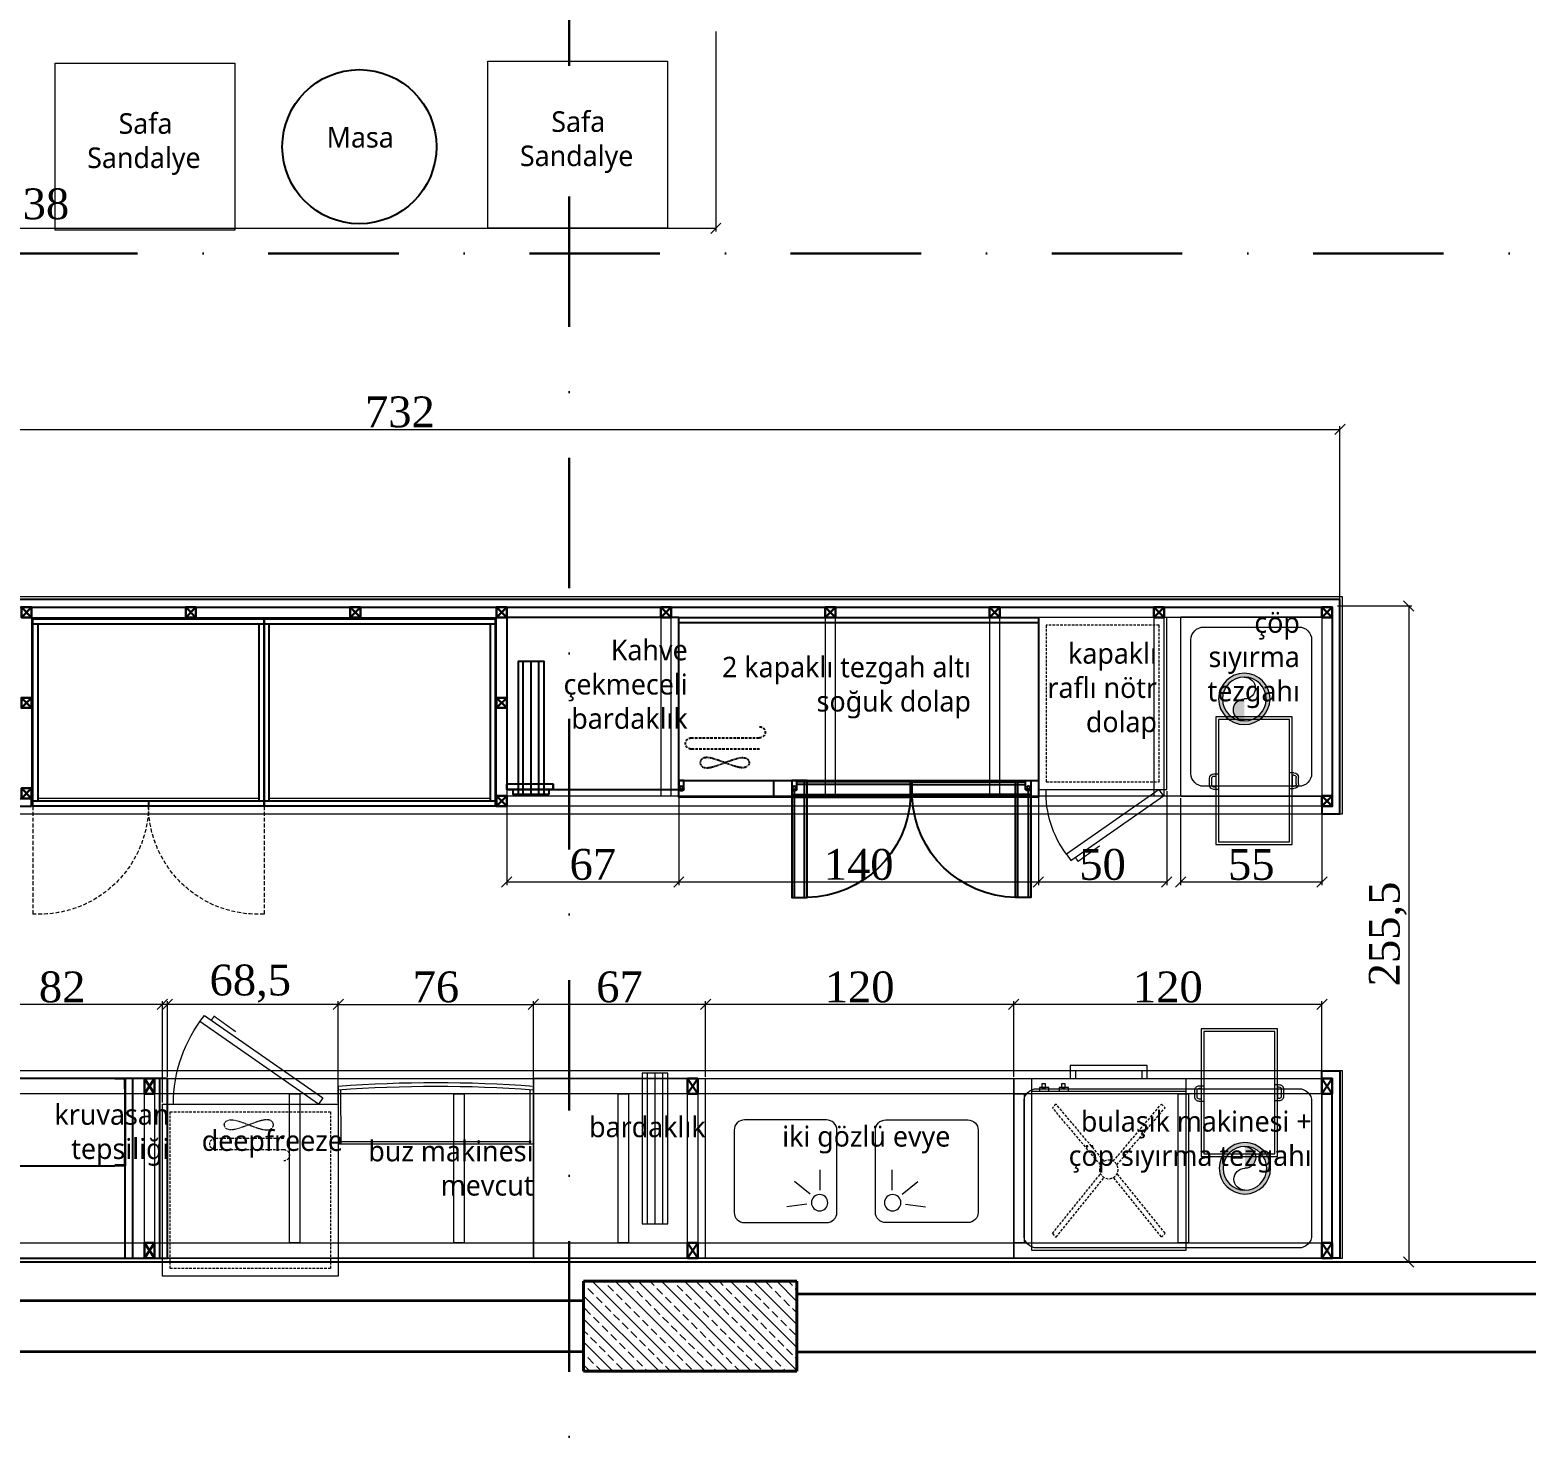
# Model space of a CAD drawing. Header units: millimetres. Extents: x 61675 to 66977, y 9453 to 12371.
# Drawn here: x 62778 to 63361, y 10105 to 10654 of the extents above; entities that cross this region are included whole.
import ezdxf

# ---------------------------------------------------------------- set-up
doc = ezdxf.new("R2010")
doc.units = ezdxf.units.MM
doc.header["$LTSCALE"] = 2
doc.header["$PDMODE"] = 2
for name, pattern in [('DASHDOTX2', [50.8, 25.4, -12.7, 0, -12.7]), ('DASHED', [0.75, 0.5, -0.25]), ('HIDDEN', [0.375, 0.25, -0.125])]:
    doc.linetypes.add(name, pattern=pattern)
doc.layers.get('0').update_dxf_attribs({"lineweight": 20})
for name, color, linetype, lineweight in [('ahsap', 34, 'Continuous', 25), ('DUVAR', 12, 'Continuous', 35), ('ince', 58, 'Continuous', 18), ('KOLON', 150, 'Continuous', 40), ('KP', 167, 'Continuous', 30), ('makine', 177, 'Continuous', 18), ('mutfak ekipman', 156, 'Continuous', 25), ('mutfak ekipmanları', 167, 'Continuous', 25), ('t_ahsap', 34, 'Continuous', 25), ('t_alçıpan', 219, 'Continuous', 25), ('t_demir', 103, 'Continuous', 20), ('t_kesitçizgisi', 7, 'DASHDOTX2', 30), ('t_kutu profil', 94, 'Continuous', 30), ('t_makine', 177, 'Continuous', 18), ('t_mermer', 155, 'Continuous', 20), ('t_olcu', 252, 'Continuous', 20), ('t_tarama', 253, 'Continuous', 5), ('t_tefris', 44, 'Continuous', 25), ('t_tefrişoturum', 25, 'Continuous', 15), ('t_yazı', 7, 'Continuous', 25), ('tarama', 123, 'Continuous', 15), ('tarama-2', 253, 'Continuous', 15)]:
    doc.layers.add(name, color=color, linetype=linetype, lineweight=lineweight)
doc.layers.add('Kıtc-002 Çizgi', color=7, linetype='Continuous')
doc.styles.get("Standard").update_dxf_attribs({"font": 'times.ttf', "height": 12})
doc.dimstyles.new('olcu50', dxfattribs={"dimtxt": 13, "dimasz": 4, "dimexe": 1.25, "dimexo": 0.625, "dimtad": 1, "dimtxsty": 'Standard', "dimblk": 'OBLIQUE', "dimcen": 2.5, "dimclrd": 256, "dimclre": 256, "dimclrt": 7, "dimadec": 0, "dimazin": 0, "dimtfac": 1, "dimtmove": 0, "dimatfit": 3, "dimldrblk": 'OBLIQUE', "dimfxl": 1, "dimlwd": -1, "dimlwe": -1, "dimarcsym": 0})

# ---------------------------------------------------------------- blocks, each defined once
blk = doc.blocks.new('_Oblique')
at = {"color": 0, "linetype": 'ByBlock', "lineweight": -2}
blk.add_line((-0.5, -0.5), (0.5, 0.5), dxfattribs=at)
blk = doc.blocks.new('*D2386')
at = {"layer": 'DEFPOINTS', "color": 0, "transparency": 16777216}
for p in [(62491.83, 10653.66), (63045.2, 10653.66), (63045.2, 10576.44)]:
    blk.add_point(p, dxfattribs=at)
at = {"layer": 't_olcu', "transparency": 16777216}
for p, q in [((62491.83, 10653.04), (62491.83, 10575.19)), ((63045.2, 10653.04), (63045.2, 10575.19)), ((62491.83, 10576.44), (63045.2, 10576.44))]:
    blk.add_line(p, q, dxfattribs=at)
at = {"layer": 't_olcu', "transparency": 16777216, "xscale": 4, "yscale": 4, "zscale": 4, "rotation": 180}
blk.add_blockref('_Oblique', (62491.83, 10576.44), dxfattribs=at)
at = {"layer": 't_olcu', "transparency": 16777216, "xscale": 4, "yscale": 4, "zscale": 4}
blk.add_blockref('_Oblique', (63045.2, 10576.44), dxfattribs=at)
at = {"layer": 't_olcu', "color": 7, "transparency": 16777216, "insert": (62768.52, 10584.54), "char_height": 12, "attachment_point": 5}
blk.add_mtext('553,38', dxfattribs=at)
blk = doc.blocks.new('*D2387')
at = {"layer": 'DEFPOINTS', "color": 0, "transparency": 16777216}
for p in [(63288.2, 10498.12), (62556.2, 10427.41, 0), (63288.2, 10427.41, 0)]:
    blk.add_point(p, dxfattribs=at)
at = {"layer": 't_olcu', "transparency": 16777216}
for p, q in [((62556.2, 10428.04), (62556.2, 10499.37)), ((62556.2, 10498.12), (63288.2, 10498.12)), ((63288.2, 10428.04), (63288.2, 10499.37))]:
    blk.add_line(p, q, dxfattribs=at)
at = {"layer": 't_olcu', "transparency": 16777216, "xscale": 4, "yscale": 4, "zscale": 4, "rotation": 180}
blk.add_blockref('_Oblique', (62556.2, 10498.12), dxfattribs=at)
at = {"layer": 't_olcu', "transparency": 16777216, "xscale": 4, "yscale": 4, "zscale": 4}
blk.add_blockref('_Oblique', (63288.2, 10498.12), dxfattribs=at)
at = {"layer": 't_olcu', "color": 7, "transparency": 16777216, "insert": (62922.2, 10504.86), "char_height": 12, "attachment_point": 5}
blk.add_mtext('732', dxfattribs=at)
blk = doc.blocks.new('*D2388')
at = {"layer": 'DEFPOINTS', "color": 0, "transparency": 16777216}
for p in [(63286.6, 10429.41, 0), (63286.6, 10173.91), (63314.98, 10173.91)]:
    blk.add_point(p, dxfattribs=at)
at = {"layer": 't_olcu', "transparency": 16777216}
for p, q in [((63287.23, 10429.41), (63316.23, 10429.41)), ((63314.98, 10429.41), (63314.98, 10173.91)), ((63287.23, 10173.91), (63316.23, 10173.91))]:
    blk.add_line(p, q, dxfattribs=at)
at = {"layer": 't_olcu', "transparency": 16777216, "xscale": 4, "yscale": 4, "zscale": 4}
for p, rotation in [((63314.98, 10429.41), 90), ((63314.98, 10173.91), 270)]:
    blk.add_blockref('_Oblique', p, dxfattribs=dict(at, rotation=rotation))
at = {"layer": 't_olcu', "color": 7, "transparency": 16777216, "insert": (63306.88, 10301.66), "char_height": 12, "attachment_point": 5, "rotation": 90}
blk.add_mtext('255,5', dxfattribs=at)
blk = doc.blocks.new('2kapaklısoğukdolap')
at = {"layer": 'mutfak ekipmanları'}
for p, q in [((140, -2), (0, -2)), ((140, -63.5), (0, -63.5)), ((103.02, -70.07), (103.03, -64.07))]:
    blk.add_line(p, q, dxfattribs=at)
blk.add_lwpolyline([(0, -70), (140, -70), (140, 0), (0, 0)], close=True, dxfattribs=at)
at = {"layer": 'mutfak ekipmanları', "linetype": 'DASHED'}
for points in [[(135.24, -46.91), (108.57, -46.9, -1), (108.58, -42.55)], [(108.57, -51.24), (135.24, -51.26, 1), (135.24, -46.91)]]:
    blk.add_lwpolyline(points, format="xyb", dxfattribs=at)
at = {"layer": 'mutfak ekipmanları', "linetype": 'DASHED', "ltscale": 0.1}
blk.add_lwpolyline([(129.13, -58.56), (127.67, -58.39), (125.97, -57.94), (124.1, -57.29), (122.16, -56.56), (120.21, -55.82), (118.35, -55.18), (116.64, -54.73), (115.19, -54.55), (114.04, -54.72), (113.23, -55.18), (112.74, -55.82), (112.57, -56.55), (112.73, -57.29), (113.22, -57.93), (114.04, -58.38), (115.18, -58.56), (116.64, -58.38), (118.34, -57.93), (120.21, -57.29), (122.16, -56.56), (124.11, -55.82), (125.97, -55.18), (127.67, -54.73), (129.13, -54.56), (130.27, -54.73), (131.09, -55.19), (131.58, -55.83), (131.74, -56.56), (131.58, -57.3), (131.09, -57.94), (130.27, -58.39)], close=True, dxfattribs=at)
at = {"layer": 'mutfak ekipmanları'}
for points in [[(4.96, -67), (4.96, -63.5), (2.96, -63.5), (2.96, -67)], [(8.96, -63.5), (2.96, -63.5), (2.96, -109), (8.96, -109), (8.96, -63.5)], [(2.96, -64), (2.96, -70), (49.16, -70), (49.16, -64), (4.96, -64)], [(3.96, -67.5), (3.96, -109), (7.96, -109), (7.96, -63.5)], [(96.03, -64), (96.03, -70), (49.83, -70), (49.83, -64), (94.03, -64)], [(90.03, -63.5), (96.03, -63.5), (96.03, -109), (90.03, -109), (90.03, -63.5)], [(95.03, -67.5), (95.03, -109), (91.03, -109), (91.03, -63.5)], [(94.03, -67), (94.03, -63.5), (96.03, -63.5), (96.03, -67)], [(138, -67), (138, -63.5), (140, -63.5), (140, -67)], [(2.96, -65), (2.96, -69), (49.16, -69), (49.16, -65), (4.96, -65)], [(96.03, -65), (96.03, -69), (49.83, -69), (49.83, -65), (94.03, -65)]]:
    blk.add_lwpolyline(points, dxfattribs=at)
for centre in [(3.89, -66.29), (95.1, -66.29), (139.07, -66.29)]:
    blk.add_circle(centre, 0.596, dxfattribs=at)
for centre, radius, start, end in [((3.96, -66.25), 1.25, 216.8699, 323.1301), ((95.03, -66.25), 1.25, 216.8699, 323.1301), ((139, -66.25), 1.25, 216.83282, 323.09303), ((8.34, -68.14), 40.86, 270.86914, 357.39476), ((90.65, -68.14), 40.86, 182.60524, 269.13086)]:
    blk.add_arc(centre, radius, start, end, dxfattribs=at)
blk = doc.blocks.new('kahveçekmece')
at = {"layer": 'mutfak ekipmanları'}
for p, q in [((47.57, -2.3), (47.57, 50)), ((50.56, -2.3), (50.52, 50)), ((53.58, -2.3), (53.58, 50)), ((41.93, 1.99), (60, 1.99))]:
    blk.add_line(p, q, dxfattribs=at)
blk.add_lwpolyline([(-7, 66.97), (60, 66.97), (60, 0), (-7, 0)], close=True, dxfattribs=at)
at = {"layer": 'mutfak ekipmanları', "extrusion": (-1.7622e-08, 1.30145e-09, 1), "elevation": 0}
for points in [[(45.56, -2.3), (55.48, -2.3), (55.48, 50), (45.56, 50)], [(43.56, -2.02), (57.56, -2.02), (57.56, 0), (43.56, 0)]]:
    blk.add_lwpolyline(points, close=True, dxfattribs=at)
at = {"layer": 'mutfak ekipmanları', "flags": 128}
blk.add_lwpolyline([(59.99, 0), (41.93, 0), (41.93, 1.99), (41.93, 0), (59.99, 0), (59.99, 1.99)], close=True, dxfattribs=at)
blk = doc.blocks.new('buzmakinası')
at = {"layer": 'makine'}
for p, q in [((1.46, 65.66, 0), (1.46, 45.49, 0)), ((75.12, 65.62, 0), (75.06, 45.49, 0)), ((0.13, 44.43, 0), (76, 44.43, 0)), ((75.06, 45.49, 0), (1.46, 45.49, 0)), ((65.41, 0.01, 0), (75.68, 0, 0))]:
    blk.add_line(p, q, dxfattribs=at)
at = {"layer": 'makine', "extrusion": (-1.28208e-09, -2.13547e-09, 1)}
blk.add_lwpolyline([(76, 67), (76, 0), (0, 0), (0, 67)], dxfattribs=at)
at = {"layer": 'makine'}
for major_axis, start_param in [((-429.75, 258.01), 5.177202), ((-428.52, 257.27), 5.176983)]:
    blk.add_ellipse((38, -432.82, 0), major_axis=major_axis, ratio=1, start_param=start_param, end_param=5.328966, dxfattribs=at)
blk = doc.blocks.new('tepsilik')
at = {"layer": 'mutfak ekipman'}
for p, q in [((28, 70), (69, 70)), ((73, 66), (73, 40))]:
    blk.add_line(p, q, dxfattribs=at)
at = {"layer": 'mutfak ekipmanları'}
for p, q in [((7.5, 0), (7.5, 70)), ((7.5, 70), (89.5, 70)), ((10.5, 0), (10.5, 70)), ((21, 0), (21, 70)), ((24, 70), (24, 66)), ((24, 70), (28, 70)), ((24, 0), (24, 70)), ((28, 69.8), (28, 70)), ((69, 70), (73, 70)), ((69, 70), (69, 69.8)), ((73, 70), (73, 66)), ((73, 0), (73, 70)), ((76, 0), (76, 70)), ((86.5, 70), (86.5, 0)), ((89.5, 70), (89.5, 0)), ((24.2, 66), (24, 66)), ((24, 66), (24, 40)), ((24.2, 69.8), (24.2, 66)), ((24.2, 69.8), (28, 69.8)), ((69, 69.8), (72.8, 69.8)), ((72.8, 69.8), (72.8, 66)), ((72.8, 66), (73, 66)), ((24, 40), (24, 36)), ((24, 40), (24.2, 40)), ((24, 36), (28, 36)), ((24.2, 40), (24.2, 36.2)), ((24.2, 36.2), (28, 36.2)), ((28, 36.2), (28, 36)), ((69, 36), (28, 36)), ((69, 36.2), (72.8, 36.2)), ((69, 36.2), (69, 36)), ((69, 36), (73, 36)), ((72.8, 40), (72.8, 36.2)), ((72.8, 40), (73, 40)), ((73, 40), (73, 36)), ((89.5, 0), (7.5, 0))]:
    blk.add_line(p, q, dxfattribs=at)
blk = doc.blocks.new('TYO')
at = {"layer": 't_makine'}
for p, q in [((-21839.25, -3860.46), (-21847.06, -3859.35)), ((-21800.93, -3860.46), (-21793.12, -3859.35)), ((-21838.02, -3864.27), (-21844.12, -3869.28)), ((-21834.11, -3865.93), (-21834.11, -3873.82)), ((-21806.07, -3865.93), (-21806.07, -3873.82)), ((-21802.16, -3864.27), (-21796.07, -3869.28))]:
    blk.add_line(p, q, dxfattribs=at)
at = {"layer": 't_makine', "lineweight": -2}
blk.add_lwpolyline([(-21878.73, -3909.37), (-21758.73, -3909.37), (-21758.73, -3839.37), (-21878.73, -3839.37)], close=True, dxfattribs=at)
at = {"layer": 't_makine'}
for points in [[(-21831.59, -3893.22), (-21863.59, -3893.22, -0.414214), (-21867.59, -3889.22), (-21867.59, -3857.22, -0.414214), (-21863.59, -3853.22), (-21831.59, -3853.22, -0.414214), (-21827.59, -3857.22), (-21827.59, -3889.22, -0.414214)], [(-21808.59, -3893.22), (-21776.59, -3893.22, 0.414214), (-21772.59, -3889.22), (-21772.59, -3857.22, 0.414214), (-21776.59, -3853.22), (-21808.59, -3853.22, 0.414214), (-21812.59, -3857.22), (-21812.59, -3889.22, 0.414214)]]:
    blk.add_lwpolyline(points, format="xyb", close=True, dxfattribs=at)
for centre in [(-21834.31, -3860.97), (-21805.88, -3860.97)]:
    blk.add_circle(centre, 3.19, dxfattribs=at)
blk = doc.blocks.new('ön_sıyırma_tezgahı')
at = {"layer": 't_makine'}
h = blk.add_hatch(color=256, dxfattribs=at)
edge = h.paths.add_edge_path(flags=17)
edge.add_arc((32, -40.78), 8.5, 0, 360)
edge = h.paths.add_edge_path()
edge.add_arc((32, -40.78), 10, 0, 360)
edge = h.paths.add_edge_path(flags=16)
edge.add_arc((36.25, -40.78), 4.25, 0, 180)
for p, q in [((70, -16), (0, -16)), ((0, -16), (0, -71)), ((70, -71), (70, -16)), ((61, -20), (9, -20)), ((4, -25), (4, -62)), ((61.16, -28.97, 0), (61.16, -30.49, 0)), ((62.04, -28.97, 0), (62.04, -29.7, 0)), ((65.44, -27.22, 0), (62.91, -27.22, 0)), ((65.44, -28.1, 0), (62.91, -28.1, 0)), ((66, -62), (66, -25)), ((66.32, -29.7, 0), (66.32, -28.97, 0)), ((67.19, -30.49, 0), (67.19, -28.97, 0)), ((38.97, -29.7, 0), (88.67, -29.7, 0)), ((38.97, -59.38, 0), (38.97, -29.7, 0)), ((39.97, -30.7, 0), (87.67, -30.7, 0)), ((39.97, -58.38, 0), (39.97, -30.7, 0)), ((62.04, -29.7, 0), (66.32, -29.7, 0)), ((87.67, -30.7, 0), (87.67, -58.38, 0)), ((88.67, -29.7, 0), (88.67, -59.38, 0)), ((88.67, -59.38, 0), (38.97, -59.38, 0)), ((87.67, -58.38, 0), (39.97, -58.38, 0)), ((60.8, -60.11, 0), (60.8, -58.59, 0)), ((61.68, -60.11, 0), (61.68, -59.38, 0)), ((61.68, -59.38, 0), (65.96, -59.38, 0)), ((65.08, -60.99, 0), (62.55, -60.99, 0)), ((65.08, -61.86, 0), (62.55, -61.86, 0)), ((65.96, -59.38, 0), (65.96, -60.11, 0)), ((66.83, -58.59, 0), (66.83, -60.11, 0)), ((9, -67), (61, -67)), ((0, -71), (70, -71))]:
    blk.add_line(p, q, dxfattribs=at)
for radius in [10, 8.5]:
    blk.add_circle((32, -40.78), radius, dxfattribs=at)
for centre, radius, start, end in [((9, -25), 5, 90, 180), ((61, -25), 5, 0, 90), ((62.91, -28.97, 0), 1.75, 90, 180), ((62.91, -28.97, 0), 0.875, 90, 180), ((65.44, -28.97, 0), 1.75, 0, 90), ((65.44, -28.97, 0), 0.875, 360, 90), ((36.25, -40.78), 4.25, 0, 180), ((27.75, -40.78), 4.25, 180, 0), ((9, -62), 5, 180, 270), ((62.55, -60.11, 0), 1.75, 180, 270), ((61, -62), 5, 270, 0), ((62.55, -60.11, 0), 0.875, 180, 270), ((65.08, -60.11, 0), 1.75, 270, 0), ((65.08, -60.11, 0), 0.875, 270, 0)]:
    blk.add_arc(centre, radius, start, end, dxfattribs=at)
blk = doc.blocks.new('A$C6ABE2651')
at = {"layer": 't_makine'}
for points in [[(0, 34.56), (68.5, 34.56), (68.5, 101.56), (0, 101.56)], [(16.39, 0), (62.53, 32.13), (60.78, 34.56), (14.64, 2.44)]]:
    blk.add_lwpolyline(points, close=True, dxfattribs=at)
at = {"layer": 't_makine', "linetype": 'DASHED'}
blk.add_lwpolyline([(3, 37.56), (65.5, 37.56), (65.5, 98.56), (3, 98.56)], close=True, dxfattribs=at)
for points in [[(20.61, 52.28), (47.28, 52.28, 1), (47.28, 56.63)], [(47.28, 47.94), (20.61, 47.94, -1), (20.61, 52.28)]]:
    blk.add_lwpolyline(points, format="xyb", dxfattribs=at)
at = {"layer": 't_makine', "linetype": 'DASHED', "ltscale": 0.1}
blk.add_lwpolyline([(26.72, 40.63), (28.18, 40.8), (29.88, 41.25), (31.74, 41.89), (33.69, 42.63), (35.64, 43.36), (37.5, 44), (39.21, 44.46), (40.66, 44.63), (41.81, 44.46), (42.62, 44), (43.11, 43.36), (43.28, 42.63), (43.11, 41.89), (42.62, 41.25), (41.81, 40.8), (40.66, 40.63), (39.21, 40.8), (37.5, 41.25), (35.64, 41.89), (33.69, 42.63), (31.74, 43.36), (29.88, 44), (28.18, 44.46), (26.72, 44.63), (25.58, 44.46), (24.76, 44), (24.27, 43.36), (24.11, 42.63), (24.27, 41.89), (24.76, 41.25), (25.58, 40.8)], close=True, dxfattribs=at)
at = {"layer": 't_makine', "const_width": 0.5}
blk.add_lwpolyline([(19.06, 1.92), (20.19, 0.35), (26.9, 5.18), (28.61, 6.41)], dxfattribs=at)
at = {"layer": 't_makine'}
blk.add_arc((59.28, 34.56), 55, 180, 218.867, dxfattribs=at)
blk = doc.blocks.new('çalışma_tezgahlı_bulaşık_makinesi')
at = {"layer": 't_makine'}
h = blk.add_hatch(color=256, dxfattribs=at)
edge = h.paths.add_edge_path(flags=17)
edge.add_arc((-35, -90), 8.5, 0, 360)
edge = h.paths.add_edge_path()
edge.add_arc((-35, -90), 10, 0, 360)
edge = h.paths.add_edge_path(flags=16)
edge.add_arc((-39.25, -90), 4.25, 180, 360)
blk.add_line((-65, -13.64), (-65, -17.64), dxfattribs=at)
for points in [[(-70, 0), (-70, -120), (0, -120), (0, 0)], [(-3, -6.99), (-70, -6.99), (-70, -66.99), (-3, -66.99)], [(-66.46, -10.96), (-66.46, -12.42), (-67.92, -12.42), (-67.92, -10.96)], [(-65, -9.99), (-65, -13.64), (-66.46, -13.64), (-66.46, -9.99)], [(-3, -6.99), (-65, -6.99), (-65, -66.99), (-3, -66.99)], [(-75, -51.99), (-75, -21.99), (-70, -21.99), (-70, -51.99)], [(-66.46, -18.6), (-66.46, -20.06), (-67.92, -20.06), (-67.92, -18.6)], [(-65, -17.64), (-65, -21.28), (-66.46, -21.28), (-66.46, -17.64)], [(-73, -49.99), (-73, -23.99), (-70, -23.99), (-70, -49.99)]]:
    blk.add_lwpolyline(points, close=True, dxfattribs=at)
blk.add_lwpolyline([(-66, -9), (-66, -111, 0.414214), (-61, -116), (-9, -116, 0.414214), (-4, -111), (-4, -9, 0.414214), (-9, -4), (-61, -4, 0.414214)], format="xyb", close=True, dxfattribs=at)
at = {"layer": 't_makine', "linetype": 'DASHED'}
for points in [[(-60, -16.49), (-58.59, -15.07)], [(-37.86, -35.14), (-60, -16.49)], [(-36.44, -33.72), (-58.59, -15.07)], [(-9.58, -15.07), (-32.83, -33.82)], [(-8.16, -16.49), (-31.41, -35.24)], [(-9.58, -15.07), (-8.16, -16.49)], [(-37.76, -38.75), (-60, -57.5)], [(-36.34, -40.17), (-58.59, -58.92)], [(-32.73, -40.27), (-9.58, -58.92)], [(-31.31, -38.85), (-8.16, -57.5)], [(-60, -57.5), (-58.59, -58.92)], [(-8.16, -57.5), (-9.58, -58.92)]]:
    blk.add_lwpolyline(points, dxfattribs=at)
at = {"layer": 't_makine', "elevation": 0}
for points in [[(-89.28, -72.99), (-39.58, -72.99), (-39.58, -102.68), (-89.28, -102.68)], [(-88.28, -73.99), (-40.58, -73.99), (-40.58, -101.68), (-88.28, -101.68)]]:
    blk.add_lwpolyline(points, close=True, dxfattribs=at)
for points in [[(-61.06, -73.79), (-61.06, -72.27, 0.414214), (-62.81, -70.52), (-65.34, -70.52, 0.414214), (-67.09, -72.27), (-67.09, -73.79)], [(-61.42, -101.89), (-61.42, -103.41, -0.414214), (-63.17, -105.16), (-65.7, -105.16, -0.414214), (-67.45, -103.41), (-67.45, -101.89)]]:
    blk.add_lwpolyline(points, format="xyb", dxfattribs=at)
for points in [[(-61.93, -72.99), (-61.93, -72.27, 0.414214), (-62.81, -71.39), (-65.34, -71.39, 0.414214), (-66.21, -72.27), (-66.21, -72.99)], [(-62.29, -102.68), (-62.29, -103.41, -0.414214), (-63.17, -104.28), (-65.7, -104.28, -0.414214), (-66.57, -103.41), (-66.57, -102.68)]]:
    blk.add_lwpolyline(points, format="xyb", close=True, dxfattribs=at)
at = {"layer": 't_makine', "linetype": 'DASHED'}
blk.add_circle((-34.58, -36.99), 3.63, dxfattribs=at)
at = {"layer": 't_makine'}
for radius in [10, 8.5]:
    blk.add_circle((-35, -90), radius, dxfattribs=at)
for centre, start, end in [((-30.75, -90), 0, 180), ((-39.25, -90), 180, 0)]:
    blk.add_arc(centre, 4.25, start, end, dxfattribs=at)
blk = doc.blocks.new('on_tezgah_notr_dolap')
at = {"layer": 't_makine'}
for points in [[(55, -67), (5, -67), (5, 0), (55, 0)], [(42.36, -94.58), (6.25, -69.44), (8, -67), (44.11, -92.14)]]:
    blk.add_lwpolyline(points, close=True, dxfattribs=at)
at = {"layer": 't_makine', "linetype": 'DASHED'}
blk.add_lwpolyline([(52, -64), (8, -64), (8, -3), (52, -3)], close=True, dxfattribs=at)
at = {"layer": 't_makine', "const_width": 0.5}
blk.add_lwpolyline([(40.66, -93.4), (39.53, -94.97), (32.83, -90.14), (31.11, -88.91)], dxfattribs=at)
at = {"layer": 't_makine'}
blk.add_arc((12.21, -68.32), 39.81, 323.25201, 1.90066, dxfattribs=at)
blk = doc.blocks.new('arka_bardaklik')
at = {"layer": 't_makine', "ltscale": 50, "extrusion": (-1.7622e-08, -1.30145e-09, 1)}
for p, q in [((-50.27, 72.02, 0.64), (-50.26, 13.35, 8.18)), ((-47.27, 72.01, 31.87), (-47.26, 13.35, 39.41)), ((-44.25, 72.02, 0), (-44.25, 13.35, 7.54))]:
    blk.add_line(p, q, dxfattribs=at)
at = {"layer": 't_makine'}
blk.add_lwpolyline([(-60, 70), (0, 70), (0, 0), (-60, 0)], close=True, dxfattribs=at)
at = {"layer": 't_makine', "ltscale": 50, "extrusion": (-1.7622e-08, -1.30145e-09, 1), "elevation": 0}
blk.add_lwpolyline([(-52.28, 72.02), (-42.36, 72.02), (-42.35, 13.35), (-52.27, 13.35)], close=True, dxfattribs=at)
blk = doc.blocks.new('yeni_barista_sistemi')
at = {"layer": 'ahsap', "ltscale": 50}
for p, q in [((-315.1, 247, 0), (-405.1, 247, 0)), ((-403.1, 247, 0), (-403.1, 178, 0)), ((-317.1, 178, 0), (-317.1, 247, 0)), ((-405.1, 178, 0), (-315.1, 178, 0)), ((-270.1, 178, 0), (-270.1, 176, 0))]:
    blk.add_line(p, q, dxfattribs=at)
at = {"layer": 'ahsap', "ltscale": 50, "extrusion": (-3.6507e-08, 1.05823e-09, 1)}
for p, q in [((-225.1, 247, 0), (-315.1, 247, 0)), ((-313.1, 247, 0), (-313.1, 178, 0)), ((-227.1, 178, 0), (-227.1, 247, 0)), ((-315.1, 178, 0), (-225.1, 178, 0))]:
    blk.add_line(p, q, dxfattribs=at)
at = {"layer": 'ahsap', "ltscale": 50, "extrusion": (-3.6507e-08, 1.05823e-09, 1), "elevation": 0}
for points in [[(-315.1, 249), (-405.1, 249), (-405.1, 176), (-315.1, 176)], [(-315.1, 176), (-225.1, 176), (-225.1, 249), (-315.1, 249)]]:
    blk.add_lwpolyline(points, close=True, dxfattribs=at)
at = {"layer": 'ince', "ltscale": 50}
for p, q in [((-403.1, 179, 0), (-317.1, 179, 0)), ((-313.1, 179, 0), (-227.1, 179, 0))]:
    blk.add_line(p, q, dxfattribs=at)
at = {"layer": 'KP'}
for p, q in [((-224.6, 214.25, 0), (-220.6, 218.25, 0)), ((-220.6, 214.25, 0), (-224.6, 218.25, 0)), ((-224.6, 179, 0), (-220.6, 183, 0)), ((-220.6, 179, 0), (-224.6, 183, 0))]:
    blk.add_line(p, q, dxfattribs=at)
at = {"layer": 'KP', "extrusion": (3.6507e-08, 1.05823e-09, 1), "elevation": 0}
for points in [[(-224.6, 218.25), (-224.6, 214.25), (-220.6, 214.25), (-220.6, 218.25)], [(-224.6, 183), (-224.6, 179), (-220.6, 179), (-220.6, 183)]]:
    blk.add_lwpolyline(points, close=True, dxfattribs=at)
at = {"layer": 't_ahsap'}
for p, q in [((-210, 179, 0), (-224.6, 179, 0)), ((-224.6, 176, 0), (-224.6, 179, 0)), ((-210, 176, 0), (-224.6, 176, 0))]:
    blk.add_line(p, q, dxfattribs=at)
for points in [[(-217.6, 253.5), (-731, 253.5), (-731, 253.5), (-731, 176), (-727, 176), (-727, 173), (-734, 173), (-734, 256.5), (-217.6, 256.5), (-217.6, 253.5)], [(-731, 0), (-731, 70), (-727, 70), (-727, 73), (-734, 73), (-734, 0), (-731, 0)]]:
    blk.add_lwpolyline(points, close=True, dxfattribs=at)
at = {"layer": 't_kutu profil'}
for p, q in [((-727, 253.5, 0), (-731, 249.5, 0)), ((-731, 253.5, 0), (-727, 249.5, 0)), ((-661.6, 253.5, 0), (-665.6, 249.5, 0)), ((-665.6, 253.5, 0), (-661.6, 249.5, 0)), ((-597.6, 253.5, 0), (-601.6, 249.5, 0)), ((-601.6, 253.5, 0), (-597.6, 249.5, 0)), ((-533.6, 253.5, 0), (-537.6, 249.5, 0)), ((-537.6, 253.5, 0), (-533.6, 249.5, 0)), ((-469.6, 253.5, 0), (-473.6, 249.5, 0)), ((-473.6, 253.5, 0), (-469.6, 249.5, 0)), ((-405.6, 253.5, 0), (-409.6, 249.5, 0)), ((-409.6, 253.5, 0), (-405.6, 249.5, 0)), ((-348.6, 253.5, 0), (-352.6, 249.5, 0)), ((-352.6, 253.5, 0), (-348.6, 249.5, 0)), ((-284.6, 253.5, 0), (-288.6, 249.5, 0)), ((-288.6, 253.5, 0), (-284.6, 249.5, 0)), ((-220.6, 253.5, 0), (-224.6, 249.5, 0)), ((-224.6, 253.5, 0), (-220.6, 249.5, 0)), ((-409.6, 214.25, 0), (-405.6, 218.25, 0)), ((-405.6, 214.25, 0), (-409.6, 218.25, 0)), ((-727, 180, 0), (-731, 176, 0)), ((-731, 180, 0), (-727, 176, 0)), ((-409.6, 180, 0), (-405.6, 176, 0)), ((-405.6, 180, 0), (-409.6, 176, 0)), ((-731, 70), (-727, 64)), ((-727, 70), (-731, 64)), ((-484, 70), (-480, 64)), ((-480, 70), (-484, 64)), ((-272.5, 70), (-268.5, 64)), ((-268.5, 70), (-272.5, 64)), ((-731, 6), (-727, 0)), ((-727, 6), (-731, 0)), ((-484, 6), (-480, 0)), ((-480, 6), (-484, 0)), ((-272.5, 6), (-268.5, 0)), ((-268.5, 6), (-272.5, 0))]:
    blk.add_line(p, q, dxfattribs=at)
at = {"layer": 't_kutu profil', "elevation": 0}
for points in [[(-731, 253.5), (-731, 249.5), (-727, 249.5), (-727, 253.5), (-731, 253.5)], [(-665.6, 253.5), (-665.6, 249.5), (-661.6, 249.5), (-661.6, 253.5), (-665.6, 253.5)], [(-601.6, 253.5), (-601.6, 249.5), (-597.6, 249.5), (-597.6, 253.5), (-601.6, 253.5)], [(-537.6, 253.5), (-537.6, 249.5), (-533.6, 249.5), (-533.6, 253.5), (-537.6, 253.5)], [(-473.6, 253.5), (-473.6, 249.5), (-469.6, 249.5), (-469.6, 253.5), (-473.6, 253.5)], [(-409.6, 253.5), (-409.6, 249.5), (-405.6, 249.5), (-405.6, 253.5), (-409.6, 253.5)], [(-352.6, 253.5), (-352.6, 249.5), (-348.6, 249.5), (-348.6, 253.5), (-352.6, 253.5)], [(-288.6, 253.5), (-288.6, 249.5), (-284.6, 249.5), (-284.6, 253.5), (-288.6, 253.5)], [(-224.6, 253.5), (-224.6, 249.5), (-220.6, 249.5), (-220.6, 253.5), (-224.6, 253.5)], [(-731, 180), (-731, 176), (-727, 176), (-727, 180), (-731, 180)], [(-409.6, 180), (-409.6, 176), (-405.6, 176), (-405.6, 180), (-409.6, 180)]]:
    blk.add_lwpolyline(points, close=True, dxfattribs=at)
at = {"layer": 't_kutu profil', "extrusion": (3.6507e-08, 1.05823e-09, 1), "elevation": 0}
blk.add_lwpolyline([(-409.6, 218.25), (-409.6, 214.25), (-405.6, 214.25), (-405.6, 218.25)], close=True, dxfattribs=at)
at = {"layer": 't_kutu profil'}
for points in [[(-731, 70), (-731, 64), (-727, 64), (-727, 70), (-731, 70)], [(-484, 70), (-484, 64), (-480, 64), (-480, 70), (-484, 70)], [(-272.5, 70), (-272.5, 64), (-268.5, 64), (-268.5, 70), (-272.5, 70)], [(-731, 6), (-731, 0), (-727, 0), (-727, 6), (-731, 6)], [(-484, 6), (-484, 0), (-480, 0), (-480, 6), (-484, 6)], [(-272.5, 6), (-272.5, 0), (-268.5, 0), (-268.5, 6), (-272.5, 6)]]:
    blk.add_lwpolyline(points, close=True, dxfattribs=at)
at = {"layer": 't_mermer'}
for points in [[(-735, 173), (-735, 257.5), (-217.6, 257.5), (-217.6, 173)], [(-735, 0), (-735, 73), (-1, 73), (-1, 0)]]:
    blk.add_lwpolyline(points, close=True, dxfattribs=at)
at = {"layer": 't_tarama', "elevation": 0}
for points in [[(-727, 249.5), (-665.6, 249.5), (-665.6, 253.5), (-727, 253.5), (-727, 249.5)], [(-661.6, 249.5), (-601.6, 249.5), (-601.6, 253.5), (-661.6, 253.5), (-661.6, 249.5)], [(-597.6, 249.5), (-537.6, 249.5), (-537.6, 253.5), (-597.6, 253.5), (-597.6, 249.5)], [(-533.6, 249.5), (-473.6, 249.5), (-473.6, 253.5), (-533.6, 253.5), (-533.6, 249.5)], [(-469.6, 249.5), (-409.6, 249.5), (-409.6, 253.5), (-469.6, 253.5), (-469.6, 249.5)], [(-224.6, 249.5), (-405.6, 249.5), (-405.6, 253.5), (-224.6, 253.5), (-224.6, 249.5)], [(-727, 249.5), (-727, 180), (-731, 180), (-731, 249.5), (-727, 249.5)], [(-661.6, 249.5), (-661.6, 180), (-665.6, 180), (-665.6, 249.5), (-661.6, 249.5)], [(-597.6, 249.5), (-597.6, 180), (-601.6, 180), (-601.6, 249.5), (-597.6, 249.5)], [(-533.6, 249.5), (-533.6, 180), (-537.6, 180), (-537.6, 249.5), (-533.6, 249.5)], [(-469.6, 249.5), (-469.6, 180), (-473.6, 180), (-473.6, 249.5), (-469.6, 249.5)], [(-409.6, 249.5), (-409.6, 180), (-405.6, 180), (-405.6, 249.5), (-409.6, 249.5)], [(-727, 176), (-409.6, 176), (-409.6, 180), (-727, 180), (-727, 176)]]:
    blk.add_lwpolyline(points, close=True, dxfattribs=at)
at = {"layer": 't_tarama'}
for points in [[(-727, 64), (-9, 64), (-9, 70), (-727, 70), (-727, 64)], [(-731, 64), (-731, 6), (-727, 6), (-727, 64), (-731, 64)], [(-675, 64), (-675, 6), (-671, 6), (-671, 64), (-675, 64)], [(-611, 64), (-611, 6), (-607, 6), (-607, 64), (-611, 64)], [(-484, 64), (-484, 6), (-480, 6), (-480, 64), (-484, 64)], [(-457, 64), (-457, 6), (-453, 6), (-453, 64), (-457, 64)], [(-393, 64), (-393, 6), (-389, 6), (-389, 64), (-393, 64)], [(-329, 64), (-329, 6), (-325, 6), (-325, 64), (-329, 64)], [(-272.5, 64), (-272.5, 6), (-268.5, 6), (-268.5, 64), (-272.5, 64)], [(-727, 0), (-9, 0), (-9, 6), (-727, 6), (-727, 0)]]:
    blk.add_lwpolyline(points, close=True, dxfattribs=at)
at = {"layer": 'tarama', "linetype": 'HIDDEN', "ltscale": 3}
for p, q in [((-315.1, 176, 0), (-315.1, 134, 0)), ((-225.1, 176, 0), (-225.1, 134, 0))]:
    blk.add_line(p, q, dxfattribs=at)
for centre, start, end in [((-312.62, 176.45, 0), 266.65981, 359.39043), ((-227.58, 176.45, 0), 180.60958, 273.3402)]:
    blk.add_arc(centre, 42.52, start, end, dxfattribs=at)
at = {"layer": 'tarama-2'}
blk.add_line((-224.6, 249.5, 0), (-224.6, 183, 0), dxfattribs=at)
for name, p, rotation in [('2kapaklısoğukdolap', (-616.6, 249.5, 0), 4.059518756528303e-06), ('kahveçekmece', (-469.6, 182.53, 0), 4.059518756528301e-06), ('tepsilik', (-285, 0), 4.059518756528303e-06), ('buzmakinası', (-420, 0), 4.059518756528304e-06)]:
    blk.add_blockref(name, p, dxfattribs=dict(rotation=rotation))
at = {"layer": 'Kıtc-002 Çizgi', "rotation": 180}
blk.add_blockref('A$C6ABE2651', (-275.5, 94.56, 0), dxfattribs=at)
at = {"layer": 't_demir'}
for name, p in [('on_tezgah_notr_dolap', (-671.6, 249.5, 0)), ('arka_bardaklik', (-420, 0))]:
    blk.add_blockref(name, p, dxfattribs=at)
at = {"layer": 't_makine', "rotation": 270}
for name, p in [('ön_sıyırma_tezgahı', (-656, 249.75, 0)), ('çalışma_tezgahlı_bulaşık_makinesi', (-607, 0))]:
    blk.add_blockref(name, p, dxfattribs=at)
at = {"layer": 't_makine', "lineweight": -2, "rotation": 180}
blk.add_blockref('TYO', (-22365.73, -3839.37), dxfattribs=at)
blk = doc.blocks.new('*D2440')
at = {"layer": 'DEFPOINTS', "color": 0, "transparency": 16777216}
for p in [(62963.8, 10355.41, 0), (63030.8, 10355.41, 0), (63030.8, 10321.93)]:
    blk.add_point(p, dxfattribs=at)
at = {"layer": 't_olcu', "transparency": 16777216}
for p, q in [((62963.8, 10354.79), (62963.8, 10320.68)), ((63030.8, 10354.79), (63030.8, 10320.68)), ((62963.8, 10321.93), (63030.8, 10321.93))]:
    blk.add_line(p, q, dxfattribs=at)
at = {"layer": 't_olcu', "transparency": 16777216, "xscale": 4, "yscale": 4, "zscale": 4, "rotation": 180}
blk.add_blockref('_Oblique', (62963.8, 10321.93), dxfattribs=at)
at = {"layer": 't_olcu', "transparency": 16777216, "xscale": 4, "yscale": 4, "zscale": 4}
blk.add_blockref('_Oblique', (63030.8, 10321.93), dxfattribs=at)
at = {"layer": 't_olcu', "color": 7, "transparency": 16777216, "insert": (62997.3, 10328.68), "char_height": 12, "attachment_point": 5}
blk.add_mtext('67', dxfattribs=at)
blk = doc.blocks.new('*D2441')
at = {"layer": 'DEFPOINTS', "color": 0, "transparency": 16777216}
for p in [(63030.8, 10354.91, 0), (63170.8, 10354.91, 0), (63170.8, 10321.93)]:
    blk.add_point(p, dxfattribs=at)
at = {"layer": 't_olcu', "transparency": 16777216}
for p, q in [((63030.8, 10354.29), (63030.8, 10320.68)), ((63170.8, 10354.29), (63170.8, 10320.68)), ((63030.8, 10321.93), (63170.8, 10321.93))]:
    blk.add_line(p, q, dxfattribs=at)
at = {"layer": 't_olcu', "transparency": 16777216, "xscale": 4, "yscale": 4, "zscale": 4, "rotation": 180}
blk.add_blockref('_Oblique', (63030.8, 10321.93), dxfattribs=at)
at = {"layer": 't_olcu', "transparency": 16777216, "xscale": 4, "yscale": 4, "zscale": 4}
blk.add_blockref('_Oblique', (63170.8, 10321.93), dxfattribs=at)
at = {"layer": 't_olcu', "color": 7, "transparency": 16777216, "insert": (63100.8, 10328.66), "char_height": 12, "attachment_point": 5}
blk.add_mtext('140', dxfattribs=at)
blk = doc.blocks.new('*D2442')
at = {"layer": 'DEFPOINTS', "color": 0, "transparency": 16777216}
for p in [(63170.8, 10357.91, 0), (63220.8, 10357.91, 0), (63220.8, 10321.93)]:
    blk.add_point(p, dxfattribs=at)
at = {"layer": 't_olcu', "transparency": 16777216}
for p, q in [((63170.8, 10357.29), (63170.8, 10320.68)), ((63220.8, 10357.29), (63220.8, 10320.68)), ((63170.8, 10321.93), (63220.8, 10321.93))]:
    blk.add_line(p, q, dxfattribs=at)
at = {"layer": 't_olcu', "transparency": 16777216, "xscale": 4, "yscale": 4, "zscale": 4, "rotation": 180}
blk.add_blockref('_Oblique', (63170.8, 10321.93), dxfattribs=at)
at = {"layer": 't_olcu', "transparency": 16777216, "xscale": 4, "yscale": 4, "zscale": 4}
blk.add_blockref('_Oblique', (63220.8, 10321.93), dxfattribs=at)
at = {"layer": 't_olcu', "color": 7, "transparency": 16777216, "insert": (63195.8, 10328.66), "char_height": 12, "attachment_point": 5}
blk.add_mtext('50', dxfattribs=at)
blk = doc.blocks.new('*D2443')
at = {"layer": 'DEFPOINTS', "color": 0, "transparency": 16777216}
for p in [(63226.2, 10355.16, 0), (63281.2, 10355.16, 0), (63281.2, 10321.93)]:
    blk.add_point(p, dxfattribs=at)
at = {"layer": 't_olcu', "transparency": 16777216}
for p, q in [((63226.2, 10354.54), (63226.2, 10320.68)), ((63281.2, 10354.54), (63281.2, 10320.68)), ((63226.2, 10321.93), (63281.2, 10321.93))]:
    blk.add_line(p, q, dxfattribs=at)
at = {"layer": 't_olcu', "transparency": 16777216, "xscale": 4, "yscale": 4, "zscale": 4, "rotation": 180}
blk.add_blockref('_Oblique', (63226.2, 10321.93), dxfattribs=at)
at = {"layer": 't_olcu', "transparency": 16777216, "xscale": 4, "yscale": 4, "zscale": 4}
blk.add_blockref('_Oblique', (63281.2, 10321.93), dxfattribs=at)
at = {"layer": 't_olcu', "color": 7, "transparency": 16777216, "insert": (63253.7, 10328.66), "char_height": 12, "attachment_point": 5}
blk.add_mtext('55', dxfattribs=at)
blk = doc.blocks.new('*D2444')
at = {"layer": 'DEFPOINTS', "color": 0, "transparency": 16777216}
for p in [(63161.2, 10274.23), (63161.2, 10245.41), (63281.2, 10245.41)]:
    blk.add_point(p, dxfattribs=at)
at = {"layer": 't_olcu', "transparency": 16777216}
for p, q in [((63161.2, 10246.04), (63161.2, 10275.48)), ((63281.2, 10274.23), (63161.2, 10274.23)), ((63281.2, 10246.04), (63281.2, 10275.48))]:
    blk.add_line(p, q, dxfattribs=at)
at = {"layer": 't_olcu', "transparency": 16777216, "xscale": 4, "yscale": 4, "zscale": 4, "rotation": 180}
blk.add_blockref('_Oblique', (63161.2, 10274.23), dxfattribs=at)
at = {"layer": 't_olcu', "transparency": 16777216, "xscale": 4, "yscale": 4, "zscale": 4}
blk.add_blockref('_Oblique', (63281.2, 10274.23), dxfattribs=at)
at = {"layer": 't_olcu', "color": 7, "transparency": 16777216, "insert": (63221.2, 10280.96), "char_height": 12, "attachment_point": 5}
blk.add_mtext('120', dxfattribs=at)
blk = doc.blocks.new('*D2445')
at = {"layer": 'DEFPOINTS', "color": 0, "transparency": 16777216}
for p in [(63041.2, 10274.23), (63041.2, 10245.41), (63161.2, 10245.41)]:
    blk.add_point(p, dxfattribs=at)
at = {"layer": 't_olcu', "transparency": 16777216}
for p, q in [((63041.2, 10246.04), (63041.2, 10275.48)), ((63161.2, 10274.23), (63041.2, 10274.23)), ((63161.2, 10246.04), (63161.2, 10275.48))]:
    blk.add_line(p, q, dxfattribs=at)
at = {"layer": 't_olcu', "transparency": 16777216, "xscale": 4, "yscale": 4, "zscale": 4, "rotation": 180}
blk.add_blockref('_Oblique', (63041.2, 10274.23), dxfattribs=at)
at = {"layer": 't_olcu', "transparency": 16777216, "xscale": 4, "yscale": 4, "zscale": 4}
blk.add_blockref('_Oblique', (63161.2, 10274.23), dxfattribs=at)
at = {"layer": 't_olcu', "color": 7, "transparency": 16777216, "insert": (63101.2, 10280.96), "char_height": 12, "attachment_point": 5}
blk.add_mtext('120', dxfattribs=at)
blk = doc.blocks.new('*D2446')
at = {"layer": 'DEFPOINTS', "color": 0, "transparency": 16777216}
for p in [(62974.2, 10274.23), (62974.2, 10245.41), (63041.2, 10245.41)]:
    blk.add_point(p, dxfattribs=at)
at = {"layer": 't_olcu', "transparency": 16777216}
for p, q in [((62974.2, 10246.04), (62974.2, 10275.48)), ((63041.2, 10274.23), (62974.2, 10274.23)), ((63041.2, 10246.04), (63041.2, 10275.48))]:
    blk.add_line(p, q, dxfattribs=at)
at = {"layer": 't_olcu', "transparency": 16777216, "xscale": 4, "yscale": 4, "zscale": 4, "rotation": 180}
blk.add_blockref('_Oblique', (62974.2, 10274.23), dxfattribs=at)
at = {"layer": 't_olcu', "transparency": 16777216, "xscale": 4, "yscale": 4, "zscale": 4}
blk.add_blockref('_Oblique', (63041.2, 10274.23), dxfattribs=at)
at = {"layer": 't_olcu', "color": 7, "transparency": 16777216, "insert": (63007.7, 10280.98), "char_height": 12, "attachment_point": 5}
blk.add_mtext('67', dxfattribs=at)
blk = doc.blocks.new('*D2447')
at = {"layer": 'DEFPOINTS', "color": 0, "transparency": 16777216}
for p in [(62974.2, 10274.23), (62898.2, 10242.41, 0), (62974.2, 10242.41, 0)]:
    blk.add_point(p, dxfattribs=at)
at = {"layer": 't_olcu', "transparency": 16777216}
for p, q in [((62898.2, 10243.04), (62898.2, 10275.48)), ((62898.2, 10274.23), (62974.2, 10274.23)), ((62974.2, 10243.04), (62974.2, 10275.48))]:
    blk.add_line(p, q, dxfattribs=at)
at = {"layer": 't_olcu', "transparency": 16777216, "xscale": 4, "yscale": 4, "zscale": 4, "rotation": 180}
blk.add_blockref('_Oblique', (62898.2, 10274.23), dxfattribs=at)
at = {"layer": 't_olcu', "transparency": 16777216, "xscale": 4, "yscale": 4, "zscale": 4}
blk.add_blockref('_Oblique', (62974.2, 10274.23), dxfattribs=at)
at = {"layer": 't_olcu', "color": 7, "transparency": 16777216, "insert": (62936.2, 10280.98), "char_height": 12, "attachment_point": 5}
blk.add_mtext('76', dxfattribs=at)
blk = doc.blocks.new('*D2448')
at = {"layer": 'DEFPOINTS', "color": 0, "transparency": 16777216}
for p in [(62829.7, 10274.23), (62829.7, 10235.41, 0), (62898.2, 10235.41, 0)]:
    blk.add_point(p, dxfattribs=at)
at = {"layer": 't_olcu', "transparency": 16777216}
for p, q in [((62829.7, 10236.04), (62829.7, 10275.48)), ((62898.2, 10274.23), (62829.7, 10274.23)), ((62898.2, 10236.04), (62898.2, 10275.48))]:
    blk.add_line(p, q, dxfattribs=at)
at = {"layer": 't_olcu', "transparency": 16777216, "xscale": 4, "yscale": 4, "zscale": 4, "rotation": 180}
blk.add_blockref('_Oblique', (62829.7, 10274.23), dxfattribs=at)
at = {"layer": 't_olcu', "transparency": 16777216, "xscale": 4, "yscale": 4, "zscale": 4}
blk.add_blockref('_Oblique', (62898.2, 10274.23), dxfattribs=at)
at = {"layer": 't_olcu', "color": 7, "transparency": 16777216, "insert": (62863.95, 10282.33), "char_height": 12, "attachment_point": 5}
blk.add_mtext('68,5', dxfattribs=at)
blk = doc.blocks.new('*D2449')
at = {"layer": 'DEFPOINTS', "color": 0, "transparency": 16777216}
for p in [(62749.7, 10274.23), (62749.7, 10245.41), (62831.7, 10245.41)]:
    blk.add_point(p, dxfattribs=at)
at = {"layer": 't_olcu', "transparency": 16777216}
for p, q in [((62749.7, 10246.04), (62749.7, 10275.48)), ((62831.7, 10274.23), (62749.7, 10274.23)), ((62831.7, 10246.04), (62831.7, 10275.48))]:
    blk.add_line(p, q, dxfattribs=at)
at = {"layer": 't_olcu', "transparency": 16777216, "xscale": 4, "yscale": 4, "zscale": 4, "rotation": 180}
blk.add_blockref('_Oblique', (62749.7, 10274.23), dxfattribs=at)
at = {"layer": 't_olcu', "transparency": 16777216, "xscale": 4, "yscale": 4, "zscale": 4}
blk.add_blockref('_Oblique', (62831.7, 10274.23), dxfattribs=at)
at = {"layer": 't_olcu', "color": 7, "transparency": 16777216, "insert": (62790.7, 10280.96), "char_height": 12, "attachment_point": 5}
blk.add_mtext('82', dxfattribs=at)

msp = doc.modelspace()

# ---------------------------------------------------------------- hatches: boundary and pattern name
at = {"layer": 't_tarama'}
h = msp.add_hatch(dxfattribs=at)
h.set_pattern_fill('ANSI33', color=256, angle=-90)
h.set_pattern_definition([(315, (80501.2046, 44074.227), (4.4901281, 4.4901281), []), (315, (80501.2046, 44069.737), (4.4901281, 4.4901281), [3.175, -1.5875])])
h.paths.add_polyline_path([(63076.705, 10166.411), (63076.705, 10131.411), (62993.705, 10131.411), (62993.705, 10166.411)])

# ---------------------------------------------------------------- linework, layer by layer
at = {"layer": 'DUVAR'}
for p, q in [((63686.205, 10161.411), (63076.705, 10161.411)), ((62545.705, 10158.911), (62993.705, 10158.911)), ((62993.705, 10158.911), (62993.705, 10138.911)), ((63076.705, 10158.911), (63076.705, 10138.911)), ((62993.705, 10138.911), (62545.705, 10138.911)), ((63076.705, 10138.911), (63686.205, 10138.911))]:
    msp.add_line(p, q, dxfattribs=at)
at = {"layer": 'KOLON'}
for p, q in [((62993.705, 10131.411), (62993.705, 10166.411)), ((62993.705, 10166.411), (63076.705, 10166.411)), ((63076.705, 10166.411), (63076.705, 10131.411)), ((62993.705, 10131.411), (63076.705, 10131.411))]:
    msp.add_line(p, q, dxfattribs=at)
at = {"layer": 't_alçıpan', "ltscale": 0.5}
msp.add_line((63373.705, 10173.911), (62491.205, 10173.911), dxfattribs=at)
at = {"layer": 't_kesitçizgisi', "extrusion": (2.38605e-07, 1.7622e-08, 1)}
msp.add_line((62988.069, 11504.108, 0), (62988.069, 10020.623, 0), dxfattribs=at)
at = {"layer": 't_kesitçizgisi', "extrusion": (1.7622e-08, -2.38605e-07, 1)}
msp.add_line((64854.045, 10566.626, 0), (62396.073, 10566.626, 0), dxfattribs=at)
at = {"layer": 't_tefris', "linetype": 'Continuous'}
msp.add_circle((62906.418, 10608.192), 30, dxfattribs=at)
at = {"layer": 't_tefrişoturum'}
for points in [[(62857.918, 10640.692), (62857.918, 10575.692), (62787.918, 10575.692), (62787.918, 10640.692), (62856.418, 10640.692)], [(63026.418, 10641.442), (63026.418, 10576.442), (62956.418, 10576.442), (62956.418, 10641.442), (63024.918, 10641.442)]]:
    msp.add_lwpolyline(points, close=True, dxfattribs=at)

# ---------------------------------------------------------------- block references
at = {"layer": 't_mermer', "xscale": -1, "rotation": 359.9999999999999}
msp.add_blockref('yeni_barista_sistemi', (62554.205, 10175.411, 0), dxfattribs=at)

# ---------------------------------------------------------------- texts
at = {"layer": 't_yazı', "char_height": 8}
for s, insert, width, attachment_point in [('\\pi10.91921;{\\fLucida Sans Unicode|b0|i0|c162|p34;Safa \\P\\pi-1.2889;Sandalye}', (62801.738, 10609.211), 43.28707, 4), ('\\pi10.91921;{\\fLucida Sans Unicode|b0|i0|c162|p34;Safa \\P\\pi-1.2889;Sandalye}', (62970.238, 10609.961), 43.28707, 4), ('\\pi8.59218;{\\fLucida Sans Unicode|b0|i0|c162|p34;Masa}', (62885.095, 10611.798), 43.28707, 4), ('{\\fLucida Sans Unicode|b0|i0|c162|p34;çöp sıyırma tezgahı}', (63272.603, 10408.24, 0), 43.28707, 6), ('{\\fLucida Sans Unicode|b0|i0|c162|p34;Kahve çekmeceli bardaklık }', (63034.248, 10398.833, 0), 80.64876, 6), ('{\\fLucida Sans Unicode|b0|i0|c162|p34;kapaklı raflı nötr dolap}', (63216.978, 10396.219, 0), 43.28707, 6), ('{\\fLucida Sans Unicode|b0|i0|c162|p34;2 kapaklı tezgah altı soğuk dolap}', (63144.539, 10397.581, 0), 99.44857, 6), ('{\\fLucida Sans Unicode|b0|i0|c162|p34;kruvasan tepsiliği}', (62832.447, 10223.36, 0), 79.46464, 6), ('{\\fLucida Sans Unicode|b0|i0|c162|p34;bardaklık}', (63041.205, 10226.479, 0), 79.46464, 6), ('{\\fLucida Sans Unicode|b0|i0|c162|p34;bulaşık makinesi + çöp sıyırma tezgahı}', (63277.205, 10220.691, 0), 106.31977, 6), ('{\\fLucida Sans Unicode|b0|i0|c162|p34;deepfreeze}', (62900.028, 10219.843, 0), 79.46464, 6), ('{\\fLucida Sans Unicode|b0|i0|c162|p34;iki gözlü evye}', (63136.52, 10221.526, 0), 79.46464, 6), ('{\\fLucida Sans Unicode|b0|i0|c162|p34;buz makinesi mevcut}', (62974.205, 10210.411, 0), 79.46464, 6)]:
    msp.add_mtext(s, dxfattribs=dict(at, insert=insert, width=width, attachment_point=attachment_point))

# ---------------------------------------------------------------- dimensions: what is measured, and where the dimension line sits
at = {"layer": 't_olcu'}
for base, p1, p2, picture, middle in [((63045.204597921, 10576.442360899), (62491.829597921, 10653.66135548), (63045.204597921, 10653.66135548), '*D2386', (62768.517097921, 10584.542487071)), ((63288.205, 10498.116), (62556.205, 10427.411, 0), (63288.205, 10427.411, 0), '*D2387', (62922.205, 10504.862))]:
    dim = msp.add_linear_dim(base=base, p1=p1, p2=p2, dimstyle='olcu50', dxfattribs=at)
    dim.commit()
    dim.dimension.update_dxf_attribs({"geometry": picture, "text_midpoint": middle})
for base, p1, p2, angle, picture, middle in [((63314.98, 10173.911), (63286.605, 10429.411, 0), (63286.605, 10173.911), 90, '*D2388', (63306.88, 10301.661)), ((63220.803, 10321.932, 0), (63170.803, 10357.911, 0), (63220.803, 10357.911, 0), 180, '*D2442', (63195.803, 10328.661, 0)), ((63030.803, 10321.932, 0), (62963.803, 10355.411, 0), (63030.803, 10355.411, 0), 180, '*D2440', (62997.303, 10328.678, 0)), ((63170.803, 10321.932, 0), (63030.803, 10354.911, 0), (63170.803, 10354.911, 0), 180, '*D2441', (63100.803, 10328.661, 0)), ((63281.205, 10321.932, 0), (63226.205, 10355.161, 0), (63281.205, 10355.161, 0), 180, '*D2443', (63253.705, 10328.661, 0)), ((62749.705, 10274.233, 0), (62831.705, 10245.411, 0), (62749.705, 10245.411, 0), 180, '*D2449', (62790.705, 10280.962, 0)), ((62829.705, 10274.233, 0), (62898.205, 10235.411, 0), (62829.705, 10235.411, 0), 180, '*D2448', (62863.955, 10282.333, 0)), ((62974.205, 10274.233, 0), (62898.205, 10242.411, 0), (62974.205, 10242.411, 0), 180, '*D2447', (62936.205, 10280.979, 0)), ((62974.205, 10274.233, 0), (63041.205, 10245.411, 0), (62974.205, 10245.411, 0), 180, '*D2446', (63007.705, 10280.979, 0)), ((63041.205, 10274.233, 0), (63161.205, 10245.411, 0), (63041.205, 10245.411, 0), 180, '*D2445', (63101.205, 10280.962, 0)), ((63161.205, 10274.233, 0), (63281.205, 10245.411, 0), (63161.205, 10245.411, 0), 180, '*D2444', (63221.205, 10280.962, 0))]:
    dim = msp.add_linear_dim(base=base, p1=p1, p2=p2, angle=angle, dimstyle='olcu50', dxfattribs=at)
    dim.commit()
    dim.dimension.update_dxf_attribs({"geometry": picture, "text_midpoint": middle})

doc.saveas('drawing.dxf')
